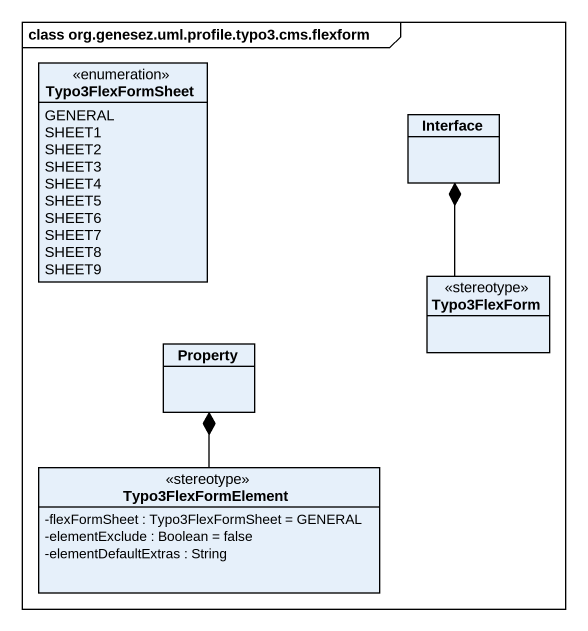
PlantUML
@startuml
mainframe class org.genesez.uml.profile.typo3.cms.flexform
hide circle
hide empty members
skinparam classAttributeIconSize 0
enum Typo3FlexFormSheet {
  GENERAL
  SHEET1
  SHEET2
  SHEET3
  SHEET4
  SHEET5
  SHEET6
  SHEET7
  SHEET8
  SHEET9
}
class "Interface" as Interface_
class Typo3FlexForm <<stereotype>>
class Property
class Typo3FlexFormElement <<stereotype>> {
  -flexFormSheet : Typo3FlexFormSheet = GENERAL
  -elementExclude : Boolean = false
  -elementDefaultExtras : String
}
Typo3FlexForm -up-* Interface_
Typo3FlexFormElement -up-* Property
@enduml
